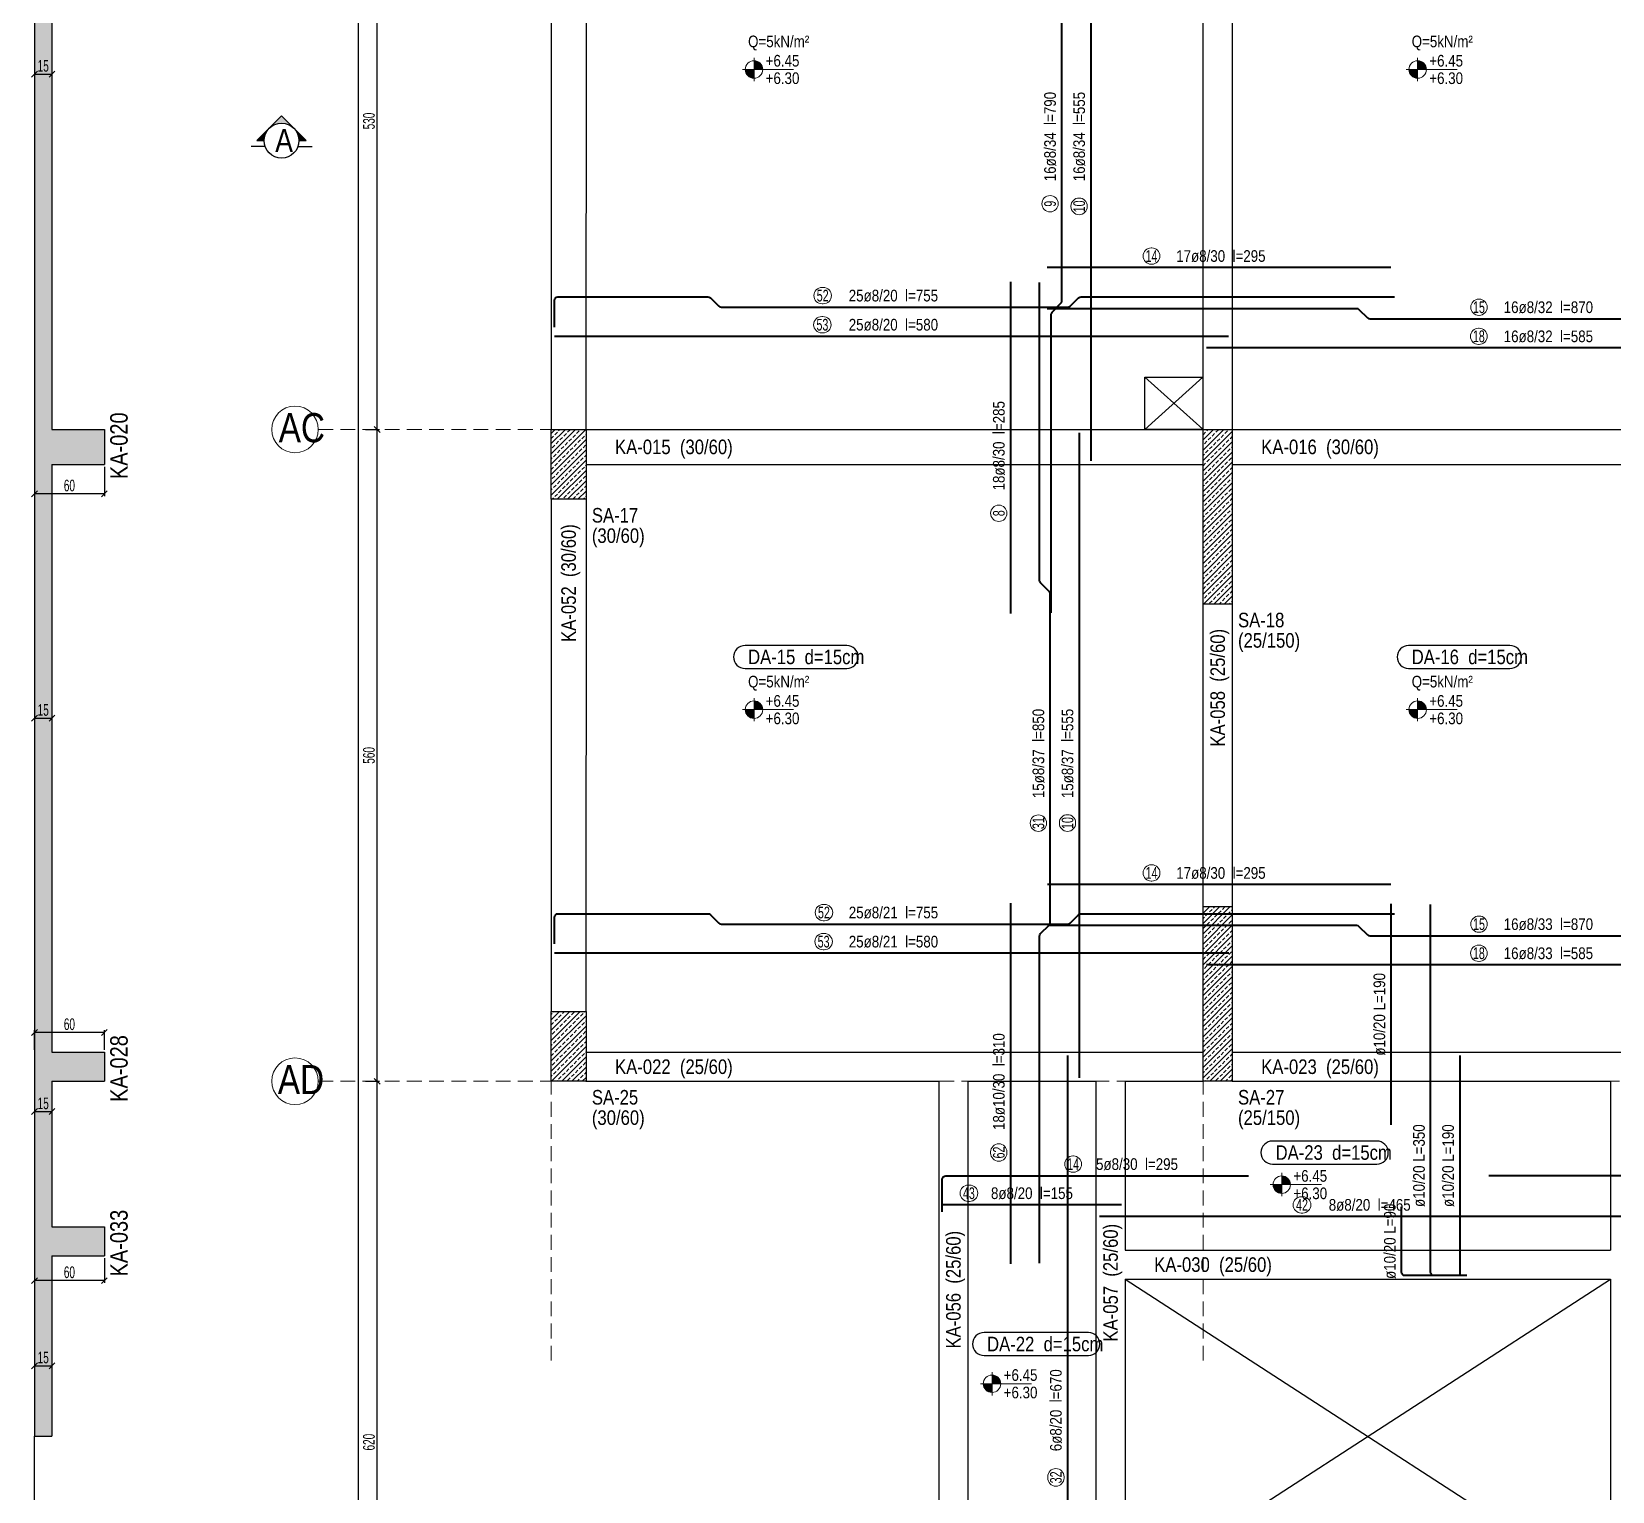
# Model space of a CAD drawing. Header units: millimetres. Extents: x 2223 to 6966, y 588 to 5587.
# Drawn here: x 2262 to 3619, y 3097 to 4352 of the extents above; entities that cross this region are included whole.
import ezdxf
from ezdxf.enums import TextEntityAlignment as Align

# ---------------------------------------------------------------- set-up
doc = ezdxf.new("R2010")
doc.units = ezdxf.units.MM
doc.linetypes.add('DASHED', pattern=[19.05, 12.7, -6.35])
for name, color, linetype, lineweight in [('AKS BALONU (BEYKENT)', 7, 'Continuous', 20), ('AKS CIZGISI (BEYKENT)', 252, 'DASHED', 20), ('AKS NO (BEYKENT)', 3, 'Continuous', 20), ('AKS OLCU (BEYKENT)', 200, 'Continuous', 20), ('BOSLUK (BEYKENT)', 30, 'Continuous', 30), ('CIZGI (BEYKENT)', 1, 'Continuous', 20), ('DONATI (BEYKENT)', 4, 'Continuous', 40), ('DONATI YAZISI (BEYKENT)', 3, 'Continuous', 20), ('DOSEME ISMI (BEYKENT)', 9, 'Continuous', 20), ('DOSEME PAFTA (BEYKENT)', 3, 'Continuous', 20), ('DOSEME SINIRI (BEYKENT)', 71, 'Continuous', 30), ('KESIT (BEYKENT)', 151, 'Continuous', 25), ('KESIT ISMI (BEYKENT)', 6, 'Continuous', 20), ('KIRIS (BEYKENT)', 2, 'Continuous', 30), ('KIRIS ISMI (BEYKENT)', 40, 'Continuous', 20), ('KOLON (BEYKENT)', 3, 'Continuous', 30), ('KOLON ISMI (BEYKENT)', 91, 'Continuous', 20), ('KOT CIZGI (BEYKENT)', 120, 'Continuous', 20), ('KOT YAZI (BEYKENT)', 7, 'Continuous', 20), ('OLCU (BEYKENT)', 14, 'Continuous', 20), ('POZ BALON (BEYKENT)', 14, 'Continuous', 20), ('POZ NO (BEYKENT)', 2, 'Continuous', 20), ('TARAMA (BEYKENT)', 252, 'Continuous', 20), ('YAZI (BEYKENT)', 140, 'Continuous', 20)]:
    doc.layers.add(name, color=color, linetype=linetype, lineweight=lineweight)
doc.styles.add('DSMOLC-50', font='Bahnschrift Light Condensed', dxfattribs={"width": 0.75, "height": 10})
doc.styles.add('KOT (BEYKENT)', font='')
doc.styles.add('OLC-50', font='Bahnschrift Light Condensed', dxfattribs={"width": 0.75, "height": 10})
doc.styles.add('YAZI (BEYKENT)', font='')
doc.styles.get('KOT (BEYKENT)').set_extended_font_data('Bahnschrift Light Condensed')
doc.styles.get('YAZI (BEYKENT)').set_extended_font_data('Bahnschrift Light Condensed')
doc.dimstyles.new('DSMOLC-50', dxfattribs={"dimtxt": 10, "dimasz": 5, "dimexe": 2, "dimexo": 2, "dimgap": 2, "dimtad": 1, "dimdec": 1, "dimrnd": 0.5, "dimzin": 12, "dimdsep": 46, "dimtxsty": 'DSMOLC-50', "dimblk": 'OBLIQUE', "dimblk1": 'OBLIQUE', "dimblk2": 'OBLIQUE', "dimcen": 0, "dimclrt": 7, "dimadec": 0, "dimazin": 0, "dimtfac": 1, "dimtdec": 4, "dimtix": 1, "dimtmove": 2, "dimatfit": 3, "dimfxl": 1, "dimtzin": 0, "dimarcsym": 0})
pattern_1 = [(45, (1444.828, 798.8927), (-4.419417, 4.419417), []), (45, (1449.247, 798.8927), (-4.419417, 4.419417), [3.125, -1.5625])]

# ---------------------------------------------------------------- blocks, each defined once
blk = doc.blocks.new('_Oblique')
at = {"color": 0, "linetype": 'ByBlock', "lineweight": -2}
blk.add_line((-0.5, -0.5), (0.5, 0.5), dxfattribs=at)
blk = doc.blocks.new('*D124')
at = {"layer": 'AKS OLCU (BEYKENT)', "color": 0, "lineweight": -2, "transparency": 16777216}
for p, q in [((2548.5, 3449.8), (2560.5, 3449.8)), ((2558.5, 2829.8), (2558.5, 3449.8)), ((2548.5, 2829.8), (2560.5, 2829.8))]:
    blk.add_line(p, q, dxfattribs=at)
at = {"layer": 'DEFPOINTS', "color": 0, "transparency": 16777216}
for p in [(2546.5, 3449.8), (2558.5, 3449.8), (2546.5, 2829.8)]:
    blk.add_point(p, dxfattribs=at)
at = {"layer": 'AKS OLCU (BEYKENT)', "color": 0, "lineweight": -2, "transparency": 16777216, "xscale": 5, "yscale": 5, "zscale": 5}
for p, rotation in [((2558.5, 3449.8), 90), ((2558.5, 2829.8), 270)]:
    blk.add_blockref('_Oblique', p, dxfattribs=dict(at, rotation=rotation))
at = {"layer": 'AKS OLCU (BEYKENT)', "color": 7, "transparency": 16777216, "insert": (2551.4, 3139.8), "char_height": 10, "attachment_point": 5, "rotation": 90, "style": 'DSMOLC-50'}
blk.add_mtext('620', dxfattribs=at)
blk = doc.blocks.new('*D125')
at = {"layer": 'AKS OLCU (BEYKENT)', "color": 0, "lineweight": -2, "transparency": 16777216}
for p, q in [((2548.5, 4009.8), (2560.5, 4009.8)), ((2558.5, 3449.8), (2558.5, 4009.8)), ((2548.5, 3449.8), (2560.5, 3449.8))]:
    blk.add_line(p, q, dxfattribs=at)
at = {"layer": 'DEFPOINTS', "color": 0, "transparency": 16777216}
for p in [(2546.5, 4009.8), (2558.5, 4009.8), (2546.5, 3449.8)]:
    blk.add_point(p, dxfattribs=at)
at = {"layer": 'AKS OLCU (BEYKENT)', "color": 0, "lineweight": -2, "transparency": 16777216, "xscale": 5, "yscale": 5, "zscale": 5}
for p, rotation in [((2558.5, 4009.8), 90), ((2558.5, 3449.8), 270)]:
    blk.add_blockref('_Oblique', p, dxfattribs=dict(at, rotation=rotation))
at = {"layer": 'AKS OLCU (BEYKENT)', "color": 7, "transparency": 16777216, "insert": (2551.4, 3729.8), "char_height": 10, "attachment_point": 5, "rotation": 90, "style": 'DSMOLC-50'}
blk.add_mtext('560', dxfattribs=at)
blk = doc.blocks.new('*D126')
at = {"layer": 'AKS OLCU (BEYKENT)', "color": 0, "lineweight": -2, "transparency": 16777216}
for p, q in [((2548.5, 4539.8), (2560.5, 4539.8)), ((2558.5, 4009.8), (2558.5, 4539.8)), ((2548.5, 4009.8), (2560.5, 4009.8))]:
    blk.add_line(p, q, dxfattribs=at)
at = {"layer": 'DEFPOINTS', "color": 0, "transparency": 16777216}
for p in [(2546.5, 4539.8), (2558.5, 4539.8), (2546.5, 4009.8)]:
    blk.add_point(p, dxfattribs=at)
at = {"layer": 'AKS OLCU (BEYKENT)', "color": 0, "lineweight": -2, "transparency": 16777216, "xscale": 5, "yscale": 5, "zscale": 5}
for p, rotation in [((2558.5, 4539.8), 90), ((2558.5, 4009.8), 270)]:
    blk.add_blockref('_Oblique', p, dxfattribs=dict(at, rotation=rotation))
at = {"layer": 'AKS OLCU (BEYKENT)', "color": 7, "transparency": 16777216, "insert": (2551.4, 4274.8), "char_height": 10, "attachment_point": 5, "rotation": 90, "style": 'DSMOLC-50'}
blk.add_mtext('530', dxfattribs=at)
blk = doc.blocks.new('*D128')
at = {"layer": 'AKS OLCU (BEYKENT)', "color": 0, "lineweight": -2, "transparency": 16777216}
for p, q in [((2544.5, 4944.8), (2540.5, 4944.8)), ((2542.5, 839.8), (2542.5, 4944.8)), ((2544.5, 839.8), (2540.5, 839.8))]:
    blk.add_line(p, q, dxfattribs=at)
at = {"layer": 'DEFPOINTS', "color": 0, "transparency": 16777216}
for p in [(2542.5, 4944.8), (2546.5, 4944.8), (2546.5, 839.8)]:
    blk.add_point(p, dxfattribs=at)
at = {"layer": 'AKS OLCU (BEYKENT)', "color": 0, "lineweight": -2, "transparency": 16777216, "xscale": 5, "yscale": 5, "zscale": 5}
for p, rotation in [((2542.5, 4944.8), 90), ((2542.5, 839.8), 270)]:
    blk.add_blockref('_Oblique', p, dxfattribs=dict(at, rotation=rotation))
at = {"layer": 'AKS OLCU (BEYKENT)', "color": 7, "transparency": 16777216, "insert": (2535.4, 2892.3), "char_height": 10, "attachment_point": 5, "rotation": 90, "style": 'DSMOLC-50'}
blk.add_mtext('4105', dxfattribs=at)
blk = doc.blocks.new('*D158')
at = {"layer": 'DEFPOINTS', "color": 0, "transparency": 16777216}
for p in [(2264.1, 4336.8), (2279.1, 4336.8), (2279.1, 4315.1)]:
    blk.add_point(p, dxfattribs=at)
at = {"layer": 'OLCU (BEYKENT)', "color": 0, "lineweight": -2, "transparency": 16777216}
for p, q in [((2264.1, 4334.8), (2264.1, 4313.1)), ((2279.1, 4334.8), (2279.1, 4313.1)), ((2264.1, 4315.1), (2279.1, 4315.1))]:
    blk.add_line(p, q, dxfattribs=at)
at = {"layer": 'OLCU (BEYKENT)', "color": 0, "lineweight": -2, "transparency": 16777216, "xscale": 5, "yscale": 5, "zscale": 5, "rotation": 180}
blk.add_blockref('_Oblique', (2264.1, 4315.1), dxfattribs=at)
at = {"layer": 'OLCU (BEYKENT)', "color": 0, "lineweight": -2, "transparency": 16777216, "xscale": 5, "yscale": 5, "zscale": 5}
blk.add_blockref('_Oblique', (2279.1, 4315.1), dxfattribs=at)
at = {"layer": 'OLCU (BEYKENT)', "color": 7, "lineweight": -3, "transparency": 16777216, "insert": (2271.6, 4322.2), "char_height": 10, "attachment_point": 5, "style": 'OLC-50'}
blk.add_mtext('15', dxfattribs=at)
blk = doc.blocks.new('*D159')
at = {"layer": 'DEFPOINTS', "color": 0, "transparency": 16777216}
for p in [(2264.1, 3979.8), (2324.1, 3979.8), (2264.1, 3954.5)]:
    blk.add_point(p, dxfattribs=at)
at = {"layer": 'OLCU (BEYKENT)', "color": 0, "lineweight": -2, "transparency": 16777216}
for p, q in [((2264.1, 3977.8), (2264.1, 3952.5)), ((2324.1, 3977.8), (2324.1, 3952.5)), ((2324.1, 3954.5), (2264.1, 3954.5))]:
    blk.add_line(p, q, dxfattribs=at)
at = {"layer": 'OLCU (BEYKENT)', "color": 0, "lineweight": -2, "transparency": 16777216, "xscale": 5, "yscale": 5, "zscale": 5, "rotation": 180}
blk.add_blockref('_Oblique', (2264.1, 3954.5), dxfattribs=at)
at = {"layer": 'OLCU (BEYKENT)', "color": 0, "lineweight": -2, "transparency": 16777216, "xscale": 5, "yscale": 5, "zscale": 5}
blk.add_blockref('_Oblique', (2324.1, 3954.5), dxfattribs=at)
at = {"layer": 'OLCU (BEYKENT)', "color": 7, "lineweight": -3, "transparency": 16777216, "insert": (2294.1, 3961.6), "char_height": 10, "attachment_point": 5, "style": 'OLC-50'}
blk.add_mtext('60', dxfattribs=at)
blk = doc.blocks.new('*D160')
at = {"layer": 'DEFPOINTS', "color": 0, "transparency": 16777216}
for p in [(2264.1, 3779.3), (2279.1, 3779.3), (2279.1, 3761.8)]:
    blk.add_point(p, dxfattribs=at)
at = {"layer": 'OLCU (BEYKENT)', "color": 0, "lineweight": -2, "transparency": 16777216}
for p, q in [((2264.1, 3777.3), (2264.1, 3759.8)), ((2279.1, 3777.3), (2279.1, 3759.8)), ((2264.1, 3761.8), (2279.1, 3761.8))]:
    blk.add_line(p, q, dxfattribs=at)
at = {"layer": 'OLCU (BEYKENT)', "color": 0, "lineweight": -2, "transparency": 16777216, "xscale": 5, "yscale": 5, "zscale": 5, "rotation": 180}
blk.add_blockref('_Oblique', (2264.1, 3761.8), dxfattribs=at)
at = {"layer": 'OLCU (BEYKENT)', "color": 0, "lineweight": -2, "transparency": 16777216, "xscale": 5, "yscale": 5, "zscale": 5}
blk.add_blockref('_Oblique', (2279.1, 3761.8), dxfattribs=at)
at = {"layer": 'OLCU (BEYKENT)', "color": 7, "lineweight": -3, "transparency": 16777216, "insert": (2271.6, 3768.8), "char_height": 10, "attachment_point": 5, "style": 'OLC-50'}
blk.add_mtext('15', dxfattribs=at)
blk = doc.blocks.new('*D161')
at = {"layer": 'DEFPOINTS', "color": 0, "transparency": 16777216}
for p in [(2264.1, 3491.7), (2264.1, 3474.8), (2324.1, 3474.8)]:
    blk.add_point(p, dxfattribs=at)
at = {"layer": 'OLCU (BEYKENT)', "color": 0, "lineweight": -2, "transparency": 16777216}
for p, q in [((2264.1, 3476.8), (2264.1, 3493.7)), ((2324.1, 3491.7), (2264.1, 3491.7)), ((2324.1, 3476.8), (2324.1, 3493.7))]:
    blk.add_line(p, q, dxfattribs=at)
at = {"layer": 'OLCU (BEYKENT)', "color": 0, "lineweight": -2, "transparency": 16777216, "xscale": 5, "yscale": 5, "zscale": 5, "rotation": 180}
blk.add_blockref('_Oblique', (2264.1, 3491.7), dxfattribs=at)
at = {"layer": 'OLCU (BEYKENT)', "color": 0, "lineweight": -2, "transparency": 16777216, "xscale": 5, "yscale": 5, "zscale": 5}
blk.add_blockref('_Oblique', (2324.1, 3491.7), dxfattribs=at)
at = {"layer": 'OLCU (BEYKENT)', "color": 7, "lineweight": -3, "transparency": 16777216, "insert": (2294.1, 3498.8), "char_height": 10, "attachment_point": 5, "style": 'OLC-50'}
blk.add_mtext('60', dxfattribs=at)
blk = doc.blocks.new('*D162')
at = {"layer": 'DEFPOINTS', "color": 0, "transparency": 16777216}
for p in [(2264.1, 3436.1), (2279.1, 3436.1), (2279.1, 3423.8)]:
    blk.add_point(p, dxfattribs=at)
at = {"layer": 'OLCU (BEYKENT)', "color": 0, "lineweight": -2, "transparency": 16777216}
for p, q in [((2264.1, 3434.1), (2264.1, 3421.8)), ((2264.1, 3423.8), (2279.1, 3423.8)), ((2279.1, 3434.1), (2279.1, 3421.8))]:
    blk.add_line(p, q, dxfattribs=at)
at = {"layer": 'OLCU (BEYKENT)', "color": 0, "lineweight": -2, "transparency": 16777216, "xscale": 5, "yscale": 5, "zscale": 5, "rotation": 180}
blk.add_blockref('_Oblique', (2264.1, 3423.8), dxfattribs=at)
at = {"layer": 'OLCU (BEYKENT)', "color": 0, "lineweight": -2, "transparency": 16777216, "xscale": 5, "yscale": 5, "zscale": 5}
blk.add_blockref('_Oblique', (2279.1, 3423.8), dxfattribs=at)
at = {"layer": 'OLCU (BEYKENT)', "color": 7, "lineweight": -3, "transparency": 16777216, "insert": (2271.6, 3430.8), "char_height": 10, "attachment_point": 5, "style": 'OLC-50'}
blk.add_mtext('15', dxfattribs=at)
blk = doc.blocks.new('*D163')
at = {"layer": 'DEFPOINTS', "color": 0, "transparency": 16777216}
for p in [(2264.1, 3299.8), (2324.1, 3299.8), (2264.1, 3278.6)]:
    blk.add_point(p, dxfattribs=at)
at = {"layer": 'OLCU (BEYKENT)', "color": 0, "lineweight": -2, "transparency": 16777216}
for p, q in [((2264.1, 3297.8), (2264.1, 3276.6)), ((2324.1, 3297.8), (2324.1, 3276.6)), ((2324.1, 3278.6), (2264.1, 3278.6))]:
    blk.add_line(p, q, dxfattribs=at)
at = {"layer": 'OLCU (BEYKENT)', "color": 0, "lineweight": -2, "transparency": 16777216, "xscale": 5, "yscale": 5, "zscale": 5, "rotation": 180}
blk.add_blockref('_Oblique', (2264.1, 3278.6), dxfattribs=at)
at = {"layer": 'OLCU (BEYKENT)', "color": 0, "lineweight": -2, "transparency": 16777216, "xscale": 5, "yscale": 5, "zscale": 5}
blk.add_blockref('_Oblique', (2324.1, 3278.6), dxfattribs=at)
at = {"layer": 'OLCU (BEYKENT)', "color": 7, "lineweight": -3, "transparency": 16777216, "insert": (2294.1, 3285.7), "char_height": 10, "attachment_point": 5, "style": 'OLC-50'}
blk.add_mtext('60', dxfattribs=at)
blk = doc.blocks.new('*D164')
at = {"layer": 'DEFPOINTS', "color": 0, "transparency": 16777216}
for p in [(2264.1, 3226), (2279.1, 3226), (2279.1, 3205.4)]:
    blk.add_point(p, dxfattribs=at)
at = {"layer": 'OLCU (BEYKENT)', "color": 0, "lineweight": -2, "transparency": 16777216}
for p, q in [((2264.1, 3224), (2264.1, 3203.4)), ((2279.1, 3224), (2279.1, 3203.4)), ((2264.1, 3205.4), (2279.1, 3205.4))]:
    blk.add_line(p, q, dxfattribs=at)
at = {"layer": 'OLCU (BEYKENT)', "color": 0, "lineweight": -2, "transparency": 16777216, "xscale": 5, "yscale": 5, "zscale": 5, "rotation": 180}
blk.add_blockref('_Oblique', (2264.1, 3205.4), dxfattribs=at)
at = {"layer": 'OLCU (BEYKENT)', "color": 0, "lineweight": -2, "transparency": 16777216, "xscale": 5, "yscale": 5, "zscale": 5}
blk.add_blockref('_Oblique', (2279.1, 3205.4), dxfattribs=at)
at = {"layer": 'OLCU (BEYKENT)', "color": 7, "lineweight": -3, "transparency": 16777216, "insert": (2271.6, 3212.5), "char_height": 10, "attachment_point": 5, "style": 'OLC-50'}
blk.add_mtext('15', dxfattribs=at)

msp = doc.modelspace()

# ---------------------------------------------------------------- hatches: boundary and pattern name
at = {"layer": 'KESIT (BEYKENT)', "lineweight": -3}
h = msp.add_hatch(color=256, dxfattribs=at)
h.dxf.hatch_style = 1
h.paths.add_polyline_path([(2486.91, 4268.56), (2476.3, 4279.16), (2465.69, 4268.56, -0.1989124), (2476.3, 4272.95, -0.1989124)])
h = msp.add_hatch(color=256, dxfattribs=at)
h.dxf.hatch_style = 1
h.paths.add_polyline_path([(2461.3, 4257.95, -0.1989124), (2465.69, 4268.56), (2455.09, 4257.95)])
h = msp.add_hatch(color=256, dxfattribs=at)
h.dxf.hatch_style = 1
h.paths.add_polyline_path([(2497.51, 4257.95), (2486.91, 4268.56, -0.1989124), (2491.3, 4257.95)])
at = {"layer": 'KOT CIZGI (BEYKENT)'}
h = msp.add_hatch(color=256, dxfattribs=at)
h.dxf.hatch_style = 1
h.paths.add_polyline_path([(2882.14, 4319.09), (2874.64, 4319.09, 0.4142136), (2882.14, 4311.59)])
h = msp.add_hatch(color=256, dxfattribs=at)
h.dxf.hatch_style = 1
h.paths.add_polyline_path([(2882.14, 4326.59), (2882.14, 4319.09), (2889.64, 4319.09, 0.4142136)])
h = msp.add_hatch(color=256, dxfattribs=at)
h.dxf.hatch_style = 1
h.paths.add_polyline_path([(3452.14, 4319.09), (3444.64, 4319.09, 0.4142136), (3452.14, 4311.59)])
h = msp.add_hatch(color=256, dxfattribs=at)
h.dxf.hatch_style = 1
h.paths.add_polyline_path([(3452.14, 4326.59), (3452.14, 4319.09), (3459.64, 4319.09, 0.4142136)])
h = msp.add_hatch(color=256, dxfattribs=at)
h.dxf.hatch_style = 1
h.paths.add_polyline_path([(2882.14, 3776.59), (2882.14, 3769.09), (2889.64, 3769.09, 0.4142136)])
h = msp.add_hatch(color=256, dxfattribs=at)
h.dxf.hatch_style = 1
h.paths.add_polyline_path([(3452.14, 3776.59), (3452.14, 3769.09), (3459.64, 3769.09, 0.4142136)])
h = msp.add_hatch(color=256, dxfattribs=at)
h.dxf.hatch_style = 1
h.paths.add_polyline_path([(2882.14, 3769.09), (2874.64, 3769.09, 0.4142136), (2882.14, 3761.59)])
h = msp.add_hatch(color=256, dxfattribs=at)
h.dxf.hatch_style = 1
h.paths.add_polyline_path([(3452.14, 3769.09), (3444.64, 3769.09, 0.4142136), (3452.14, 3761.59)])
h = msp.add_hatch(color=256, dxfattribs=at)
h.dxf.hatch_style = 1
h.paths.add_polyline_path([(3335.41, 3368.54), (3335.41, 3361.04), (3342.91, 3361.04, 0.4142136)])
h = msp.add_hatch(color=256, dxfattribs=at)
h.dxf.hatch_style = 1
h.paths.add_polyline_path([(3335.41, 3361.04), (3327.91, 3361.04, 0.4142136), (3335.41, 3353.54)])
h = msp.add_hatch(color=256, dxfattribs=at)
h.dxf.hatch_style = 1
h.paths.add_polyline_path([(3086.58, 3197.45), (3086.58, 3189.95), (3094.08, 3189.95, 0.4142136)])
h = msp.add_hatch(color=256, dxfattribs=at)
h.dxf.hatch_style = 1
h.paths.add_polyline_path([(3086.58, 3189.95), (3079.08, 3189.95, 0.4142136), (3086.58, 3182.45)])
at = {"layer": 'TARAMA (BEYKENT)', "lineweight": -3}
h = msp.add_hatch(dxfattribs=at)
h.set_pattern_fill('ANSI33', color=256)
h.set_pattern_definition([(45, (1712.521, 798.8927), (-4.490128, 4.490128), []), (45, (1717.0113, 798.8927), (-4.490128, 4.490128), [3.175, -1.5875])])
h.paths.add_polyline_path([(2324.14, 3324.84), (2279.14, 3324.84), (2279.14, 3449.84), (2324.14, 3449.84), (2324.14, 3474.84), (2279.14, 3474.84), (2279.14, 3979.84), (2324.14, 3979.84), (2324.14, 4009.84), (2279.14, 4009.84), (2279.14, 4509.84), (2324.14, 4509.84), (2324.14, 4539.84), (2279.14, 4539.84), (2279.14, 4914.84), (2324.14, 4914.84), (2324.14, 4944.84), (2264.14, 4944.84), (2264.14, 4539.84), (2264.14, 4509.84), (2264.14, 3979.84), (2264.14, 3474.84), (2264.14, 3144.84), (2279.14, 3144.84), (2279.14, 3299.84), (2324.14, 3299.84)])
at = {"layer": 'TARAMA (BEYKENT)'}
h = msp.add_hatch(dxfattribs=at)
h.set_pattern_fill('ANSI33', color=256, style=0, pattern_type=0)
h.set_pattern_definition(pattern_1)
h.paths.add_polyline_path([(2707.86, 4009.84), (2737.86, 4009.84), (2737.86, 3949.84), (2707.86, 3949.84)], flags=0)
h = msp.add_hatch(dxfattribs=at)
h.set_pattern_fill('ANSI33', color=256, style=0, pattern_type=0)
h.set_pattern_definition(pattern_1)
h.paths.add_polyline_path([(3267.86, 4009.84), (3292.86, 4009.84), (3292.86, 3859.84), (3267.86, 3859.84)], flags=0)
h = msp.add_hatch(dxfattribs=at)
h.set_pattern_fill('ANSI33', color=256, style=0, pattern_type=0)
h.set_pattern_definition(pattern_1)
h.paths.add_polyline_path([(3267.86, 3599.84), (3292.86, 3599.84), (3292.86, 3449.84), (3267.86, 3449.84)], flags=0)
h = msp.add_hatch(dxfattribs=at)
h.set_pattern_fill('ANSI33', color=256, style=0, pattern_type=0)
h.set_pattern_definition(pattern_1)
h.paths.add_polyline_path([(2707.86, 3509.84), (2737.86, 3509.84), (2737.86, 3449.84), (2707.86, 3449.84)], flags=0)

# ---------------------------------------------------------------- linework, layer by layer
at = {"layer": 'AKS BALONU (BEYKENT)'}
for centre in [(2487.86, 4009.84), (2487.86, 3449.84)]:
    msp.add_circle(centre, 20, dxfattribs=at)
at = {"layer": 'AKS CIZGISI (BEYKENT)'}
for p, q in [((2707.86, 3209.84), (2707.86, 5144.84)), ((3267.86, 3209.84), (3267.86, 5144.84)), ((2507.86, 4009.84), (6912.86, 4009.84)), ((2507.86, 3449.84), (6912.86, 3449.84))]:
    msp.add_line(p, q, dxfattribs=at)
at = {"layer": 'BOSLUK (BEYKENT)'}
msp.add_lwpolyline([(3217.76, 4054.84), (3267.76, 4054.84), (3267.76, 4009.84), (3217.76, 4009.84)], close=True, dxfattribs=at)
at = {"layer": 'CIZGI (BEYKENT)', "lineweight": -3}
for p, q in [((3267.76, 4054.84), (3217.76, 4009.84)), ((3217.76, 4054.84), (3267.76, 4009.94)), ((3200.86, 3009.84), (3617.91, 3279.84)), ((3200.86, 3279.84), (3617.91, 3009.84)), ((2264.14, 2679.84), (2264.14, 3144.84))]:
    msp.add_line(p, q, dxfattribs=at)
at = {"layer": 'DONATI (BEYKENT)'}
for points in [[(3137.39, 3852.32), (3137.39, 4108.6, -0.1989124), (3138.27, 4110.72), (3145.51, 4117.96, 0.1989124), (3146.39, 4120.09), (3146.39, 4399.6, 0.1989124), (3145.51, 4401.72), (3138.27, 4408.96, -0.1989124), (3137.39, 4411.09), (3137.39, 4634.86)], [(3127.39, 3293.57), (3127.39, 3574.6, -0.1989124), (3128.27, 3576.72), (3135.51, 3583.96, 0.1989124), (3136.39, 3586.09), (3136.39, 3868.6, 0.1989124), (3135.51, 3870.72), (3128.27, 3877.96, -0.1989124), (3127.39, 3880.09), (3127.39, 4136.11)], [(2710.76, 4097.83), (2710.76, 4120.82, -0.4142136), (2713.76, 4123.82), (2842.53, 4123.82, -0.1989124), (2844.65, 4122.94), (2851.89, 4115.69, 0.1989124), (2854.02, 4114.82), (3151.52, 4114.82, 0.1989124), (3153.64, 4115.69), (3160.88, 4122.94, -0.1989124), (3163, 4123.82), (3432.32, 4123.82)], [(3134.06, 4113.82), (3399.57, 4113.82, -0.1989124), (3401.69, 4112.94), (3408.93, 4105.69, 0.1989124), (3411.05, 4104.82), (3714.67, 4104.82, 0.1989124), (3716.79, 4105.69), (3724.03, 4112.94, -0.1989124), (3726.15, 4113.82), (3996.6, 4113.82)], [(3494.25, 3282.84), (3466.25, 3282.84, -0.4142136), (3463.25, 3285.84), (3463.25, 3601.84)], [(2710.76, 3567.82), (2710.76, 3590.81, -0.4142136), (2713.76, 3593.81), (2842.55, 3593.81, -0.1989124), (2844.67, 3592.93), (2851.91, 3585.69, 0.1989124), (2854.03, 3584.81), (3151.6, 3584.81, 0.1989124), (3153.72, 3585.69), (3160.96, 3592.93, -0.1989124), (3163.08, 3593.81), (3432.31, 3593.81)], [(3134.08, 3583.81), (3399.62, 3583.81, -0.1989124), (3401.74, 3582.93), (3408.98, 3575.69, 0.1989124), (3411.1, 3574.81), (3714.62, 3574.81, 0.1989124), (3716.74, 3575.69), (3723.98, 3582.93, -0.1989124), (3726.1, 3583.81), (3996.62, 3583.81)], [(3043.86, 3337.66), (3043.86, 3365.66, -0.4142136), (3046.86, 3368.66), (3306.74, 3368.66)], [(3469.25, 3282.84), (3441.25, 3282.84, -0.4142136), (3438.25, 3285.84), (3438.25, 3341.84)]]:
    msp.add_lwpolyline(points, format="xyb", dxfattribs=at)
for points in [[(3171.39, 4536.84), (3171.39, 3982.84)], [(3429.04, 4148.82), (3134.04, 4148.82)], [(3102.39, 4136.72), (3102.39, 3851.72)], [(3289.78, 4089.82), (2710.76, 4089.82)], [(3854.94, 4079.82), (3270.76, 4079.82)], [(3161.39, 4006.84), (3161.39, 3452.84)], [(3429.1, 3618.81), (3134.1, 3618.81)], [(3102.39, 3602.97), (3102.39, 3292.97)], [(3429.25, 3602.34), (3429.25, 3412.34)], [(3289.86, 3559.81), (2710.76, 3559.81)], [(3854.86, 3549.81), (3270.86, 3549.81)], [(3151.39, 3471.84), (3151.39, 2802.84)], [(3488.25, 3471.84), (3488.25, 3282.84)], [(3942.9, 3368.66), (3513.28, 3368.66)], [(3197.86, 3343.66), (3043.86, 3343.66)], [(3639.91, 3333.66), (3178.86, 3333.66)]]:
    msp.add_lwpolyline(points, dxfattribs=at)
at = {"layer": 'DOSEME PAFTA (BEYKENT)', "lineweight": -3}
for points in [[(2874.39, 3804.52), (2961.84, 3804.52, 1), (2961.84, 3824.18), (2874.39, 3824.18, 1)], [(3444.39, 3804.52), (3531.46, 3804.52, 1), (3531.46, 3824.18), (3444.39, 3824.18, 1)], [(3327.48, 3378.69), (3417.06, 3378.69, 1), (3417.06, 3398.47), (3327.48, 3398.47, 1)], [(3079.68, 3214.19), (3169.31, 3214.19, 1), (3169.31, 3233.97), (3079.68, 3233.97, 1)]]:
    msp.add_lwpolyline(points, format="xyb", close=True, dxfattribs=at)
at = {"layer": 'DOSEME SINIRI (BEYKENT)'}
for p, q in [((2264.14, 4509.84), (2264.14, 3979.84)), ((2279.14, 4509.84), (2279.14, 4009.84)), ((2279.14, 4009.84), (2324.14, 4009.84)), ((2324.14, 4009.84), (2324.14, 3979.84)), ((2264.14, 3979.84), (2264.14, 3474.84)), ((2279.14, 3979.84), (2324.14, 3979.84)), ((2279.14, 3979.84), (2279.14, 3474.84)), ((2264.14, 3474.84), (2264.14, 3144.84)), ((2279.14, 3474.84), (2324.14, 3474.84)), ((2324.14, 3474.84), (2324.14, 3449.84)), ((2279.14, 3449.84), (2324.14, 3449.84)), ((2279.14, 3449.84), (2279.14, 3324.84)), ((2279.14, 3324.84), (2324.14, 3324.84)), ((2324.14, 3324.84), (2324.14, 3299.84)), ((2279.14, 3299.84), (2324.14, 3299.84)), ((2279.14, 3299.84), (2279.14, 3144.84)), ((2264.14, 3144.84), (2279.14, 3144.84))]:
    msp.add_line(p, q, dxfattribs=at)
at = {"layer": 'KESIT (BEYKENT)', "lineweight": -3, "flags": 128}
for points in [[(2491.3, 4257.95), (2497.51, 4257.95), (2476.3, 4279.16), (2455.09, 4257.95), (2461.3, 4257.95)], [(2462.16, 4252.95), (2450.09, 4252.95)], [(2490.44, 4252.95), (2502.51, 4252.95)]]:
    msp.add_lwpolyline(points, dxfattribs=at)
at = {"layer": 'KESIT (BEYKENT)', "lineweight": -3}
msp.add_circle((2476.3, 4257.95), 15, dxfattribs=at)
at = {"layer": 'KIRIS (BEYKENT)'}
for p, q in [((2707.76, 4479.94), (2707.76, 4009.94)), ((2737.86, 4479.94), (2737.76, 4009.94)), ((3267.76, 4479.94), (3267.76, 4009.94)), ((3292.86, 4479.94), (3292.76, 4009.94)), ((2737.76, 4009.84), (3267.76, 4009.84)), ((3292.76, 4009.84), (3832.96, 4009.84)), ((2737.76, 3979.84), (3267.76, 3979.84)), ((3292.76, 3979.84), (3832.96, 3979.84)), ((2707.76, 3949.94), (2707.76, 3509.74)), ((2737.86, 3949.94), (2737.76, 3509.74)), ((3267.76, 3859.94), (3267.76, 3599.74)), ((3292.86, 3859.94), (3292.76, 3599.74)), ((2737.76, 3474.84), (3267.76, 3474.84)), ((3292.76, 3474.84), (3832.96, 3474.84)), ((2737.76, 3449.84), (3040.86, 3449.84)), ((3040.86, 3449.84), (3040.86, 2829.94)), ((3065.86, 3449.84), (3175.86, 3449.84)), ((3065.86, 3449.84), (3065.86, 2829.94)), ((3175.86, 3449.84), (3175.86, 2829.84)), ((3200.86, 3449.84), (3267.76, 3449.84)), ((3200.86, 3449.84), (3200.86, 3304.84)), ((3292.76, 3449.84), (3617.91, 3449.84)), ((3617.91, 3449.84), (3617.91, 3304.84)), ((3200.86, 3304.84), (3617.91, 3304.84)), ((3200.86, 3279.84), (3617.91, 3279.84)), ((3200.86, 3279.84), (3200.86, 3009.84)), ((3617.91, 3279.84), (3617.91, 3009.84))]:
    msp.add_line(p, q, dxfattribs=at)
at = {"layer": 'KOLON (BEYKENT)'}
for points in [[(2707.86, 4009.84), (2737.86, 4009.84), (2737.86, 3949.84), (2707.86, 3949.84)], [(3267.86, 4009.84), (3292.86, 4009.84), (3292.86, 3859.84), (3267.86, 3859.84)], [(3267.86, 3599.84), (3292.86, 3599.84), (3292.86, 3449.84), (3267.86, 3449.84)], [(2707.86, 3509.84), (2737.86, 3509.84), (2737.86, 3449.84), (2707.86, 3449.84)]]:
    msp.add_lwpolyline(points, close=True, dxfattribs=at)
at = {"layer": 'KOT CIZGI (BEYKENT)'}
for p, q in [((2872.14, 4319.09), (2916.17, 4319.09)), ((2882.14, 4329.09), (2882.14, 4309.09)), ((3442.14, 4319.09), (3486.17, 4319.09)), ((3452.14, 4329.09), (3452.14, 4309.09)), ((2882.14, 3779.09), (2882.14, 3759.09)), ((3452.14, 3779.09), (3452.14, 3759.09)), ((2872.14, 3769.09), (2916.17, 3769.09)), ((3442.14, 3769.09), (3486.17, 3769.09)), ((3335.41, 3371.04), (3335.41, 3351.04)), ((3325.41, 3361.04), (3369.43, 3361.04)), ((3086.58, 3199.95), (3086.58, 3179.95)), ((3076.58, 3189.95), (3120.61, 3189.95))]:
    msp.add_line(p, q, dxfattribs=at)
for centre in [(2882.14, 4319.09), (3452.14, 4319.09), (2882.14, 3769.09), (3452.14, 3769.09), (3335.41, 3361.04), (3086.58, 3189.95)]:
    msp.add_circle(centre, 7.5, dxfattribs=at)
at = {"layer": 'POZ BALON (BEYKENT)'}
for points in [[(3168.39, 4201.31), (3168.39, 4201.65, 1), (3154.39, 4201.65), (3154.39, 4201.31, 1)], [(3223.31, 4151.82), (3223.76, 4151.82, 1), (3223.76, 4165.82), (3223.31, 4165.82, 1)], [(2940.59, 4117.82), (2941.63, 4117.82, 1), (2941.63, 4131.82), (2940.59, 4131.82, 1)], [(3504.72, 4107.82), (3504.93, 4107.82, 1), (3504.93, 4121.82), (3504.72, 4121.82, 1)], [(2940.36, 4092.82), (2941.34, 4092.82, 1), (2941.34, 4106.82), (2940.36, 4106.82, 1)], [(3504.52, 4082.82), (3504.86, 4082.82, 1), (3504.86, 4096.82), (3504.52, 4096.82, 1)], [(3133.39, 3671.53), (3133.39, 3671.7, 1), (3119.39, 3671.7), (3119.39, 3671.53, 1)], [(3158.39, 3671.52), (3158.39, 3671.86, 1), (3144.39, 3671.86), (3144.39, 3671.52, 1)], [(3223.37, 3621.81), (3223.82, 3621.81, 1), (3223.82, 3635.81), (3223.37, 3635.81, 1)], [(2941.66, 3587.81), (2942.7, 3587.81, 1), (2942.7, 3601.81), (2941.66, 3601.81, 1)], [(3504.75, 3577.81), (3504.96, 3577.81, 1), (3504.96, 3591.81), (3504.75, 3591.81, 1)], [(2941.43, 3562.81), (2942.41, 3562.81, 1), (2942.41, 3576.81), (2941.43, 3576.81, 1)], [(3504.56, 3552.81), (3504.89, 3552.81, 1), (3504.89, 3566.81), (3504.56, 3566.81, 1)], [(3099.39, 3388.14), (3099.39, 3389.13, 1), (3085.39, 3389.13), (3085.39, 3388.14, 1)], [(3156, 3371.66), (3156.45, 3371.66, 1), (3156.45, 3385.66), (3156, 3385.66, 1)], [(3066.1, 3346.66), (3067.32, 3346.66, 1), (3067.32, 3360.66), (3066.1, 3360.66, 1)], [(3352.21, 3336.66), (3353.42, 3336.66, 1), (3353.42, 3350.66), (3352.21, 3350.66, 1)], [(3148.39, 3108.98), (3148.39, 3110.08, 1), (3134.39, 3110.08), (3134.39, 3108.98, 1)]]:
    msp.add_lwpolyline(points, format="xyb", close=True, dxfattribs=at)
for centre in [(3136.39, 4203.77), (3092.39, 3937.83)]:
    msp.add_circle(centre, 7, dxfattribs=at)

# ---------------------------------------------------------------- texts
at = {"layer": 'AKS NO (BEYKENT)', "style": 'YAZI (BEYKENT)'}
for s, p in [('AC', (2473.85, 3998.84)), ('AD', (2473.12, 3438.84))]:
    msp.add_text(s, height=25, dxfattribs=at).set_placement(p)
at = {"layer": 'DONATI YAZISI (BEYKENT)', "style": 'YAZI (BEYKENT)'}
for s, p in [(' 16ø8/34  l=790', (3136.39, 4259.84)), (' 16ø8/34  l=555', (3161.39, 4259.84)), (' 18ø8/30  l=285', (3092.39, 3994.22)), (' 15ø8/37  l=850', (3126.39, 3729.84)), (' 15ø8/37  l=555', (3151.39, 3729.84)), ('ø10/20 L=190', (3419.25, 3507.34)), (' 18ø10/30  l=310', (3092.39, 3447.97)), ('ø10/20 L=350', (3453.25, 3377.34)), ('ø10/20 L=190', (3478.25, 3377.34)), ('ø10/20 L=90', (3428.25, 3312.34)), (' 6ø8/20  l=670', (3141.39, 3165.61))]:
    msp.add_text(s, height=10, rotation=90, dxfattribs=at).set_placement(p, align=Align.MIDDLE_CENTER)
for s, p in [(' 17ø8/30  l=295', (3281.54, 4158.82)), (' 25ø8/20  l=755', (3000.27, 4124.82)), (' 16ø8/32  l=870', (3562.85, 4114.82)), (' 25ø8/20  l=580', (3000.27, 4099.82)), (' 16ø8/32  l=585', (3562.85, 4089.82)), (' 17ø8/30  l=295', (3281.6, 3628.81)), (' 25ø8/21  l=755', (3000.31, 3594.81)), (' 16ø8/33  l=870', (3562.86, 3584.81)), (' 25ø8/21  l=580', (3000.31, 3569.81)), (' 16ø8/33  l=585', (3562.86, 3559.81)), ('5ø8/30  l=295', (3211.1, 3378.66)), ('8ø8/20  l=155', (3120.86, 3353.66)), (' 8ø8/20  l=465', (3409.38, 3343.66))]:
    msp.add_text(s, height=10, dxfattribs=at).set_placement(p, align=Align.MIDDLE_CENTER)
at = {"layer": 'DOSEME ISMI (BEYKENT)', "style": 'YAZI (BEYKENT)'}
for s, p in [('DA-15  d=15cm', (2877.03, 3808.18)), ('DA-16  d=15cm', (3447.03, 3808.18)), ('DA-23  d=15cm', (3330.12, 3382.34)), ('DA-22  d=15cm', (3082.32, 3217.85))]:
    msp.add_text(s, height=12.5, dxfattribs=at).set_placement(p)
at = {"layer": 'KESIT ISMI (BEYKENT)', "style": 'YAZI (BEYKENT)'}
msp.add_text('A', height=20, dxfattribs=at).set_placement((2470.84, 4248.08))
at = {"layer": 'KIRIS ISMI (BEYKENT)', "style": 'YAZI (BEYKENT)'}
for s, height, p in [('KA-020', 15, (2344.14, 3967.16)), ('KA-052  (30/60)', 12.5, (2729.12, 3827.31)), ('KA-058  (25/60)', 12.5, (3286.62, 3737.37)), ('KA-028', 15, (2344.14, 3432.16)), ('KA-033', 15, (2344.14, 3282.13)), ('KA-056  (25/60)', 12.5, (3059.62, 3220.23)), ('KA-057  (25/60)', 12.5, (3194.62, 3226.23))]:
    msp.add_text(s, height=height, rotation=90, dxfattribs=at).set_placement(p)
for s, p in [('KA-015  (30/60)', (2762.76, 3988.59)), ('KA-016  (30/60)', (3317.76, 3988.59)), ('KA-022  (25/60)', (2762.76, 3456.09)), ('KA-023  (25/60)', (3317.76, 3456.09)), ('KA-030  (25/60)', (3225.86, 3286.09))]:
    msp.add_text(s, height=12.5, dxfattribs=at).set_placement(p)
at = {"layer": 'KOLON ISMI (BEYKENT)', "style": 'YAZI (BEYKENT)'}
for s, p in [('SA-17', (2742.86, 3929.84)), ('(30/60)', (2742.86, 3912.34)), ('SA-18', (3297.86, 3839.84)), ('(25/150)', (3297.86, 3822.34)), ('SA-25', (2742.86, 3429.84)), ('SA-27', (3297.86, 3429.84)), ('(30/60)', (2742.86, 3412.34)), ('(25/150)', (3297.86, 3412.34))]:
    msp.add_text(s, height=12.5, dxfattribs=at).set_placement(p)
at = {"layer": 'KOT YAZI (BEYKENT)', "style": 'KOT (BEYKENT)'}
for s, p in [('+6.45', (2892.14, 4321.59)), ('+6.45', (3462.14, 4321.59)), ('+6.30', (2892.14, 4306.59)), ('+6.30', (3462.14, 4306.59)), ('+6.45', (2892.14, 3771.59)), ('+6.45', (3462.14, 3771.59)), ('+6.30', (2892.14, 3756.59)), ('+6.30', (3462.14, 3756.59)), ('+6.45', (3345.41, 3363.54)), ('+6.30', (3345.41, 3348.54)), ('+6.45', (3096.58, 3192.45)), ('+6.30', (3096.58, 3177.45))]:
    msp.add_text(s, height=10, dxfattribs=at).set_placement(p)
at = {"layer": 'POZ NO (BEYKENT)', "style": 'YAZI (BEYKENT)', "width": 0.8}
for s, p in [('9', (3136.39, 4203.77)), ('10', (3161.39, 4201.48)), ('8', (3092.39, 3937.83)), ('31', (3126.39, 3671.61)), ('10', (3151.39, 3671.69)), ('62', (3092.39, 3388.63)), ('32', (3141.39, 3109.53))]:
    msp.add_text(s, height=10, rotation=90, dxfattribs=at).set_placement(p, align=Align.MIDDLE_CENTER)
for s, p in [('14', (3223.54, 4158.82)), ('52', (2941.11, 4124.82)), ('15', (3504.82, 4114.82)), ('53', (2940.85, 4099.82)), ('18', (3504.69, 4089.82)), ('14', (3223.6, 3628.81)), ('52', (2942.18, 3594.81)), ('15', (3504.86, 3584.81)), ('53', (2941.92, 3569.81)), ('18', (3504.72, 3559.81)), ('14', (3156.22, 3378.66)), ('43', (3066.71, 3353.66)), ('42', (3352.82, 3343.66))]:
    msp.add_text(s, height=10, dxfattribs=at).set_placement(p, align=Align.MIDDLE_CENTER)
at = {"layer": 'YAZI (BEYKENT)', "style": 'YAZI (BEYKENT)'}
for p in [(2877.03, 4338.18), (3447.03, 4338.18), (2877.03, 3788.18), (3447.03, 3788.18)]:
    msp.add_text('Q=5kN/m²', height=10, dxfattribs=at).set_placement(p)

# ---------------------------------------------------------------- dimensions: what is measured, and where the dimension line sits
at = {"layer": 'AKS OLCU (BEYKENT)'}
for base, p1, p2, picture, middle in [((2542.5, 4944.84), (2546.5, 839.84), (2546.5, 4944.84), '*D128', (2535.4, 2892.34)), ((2558.5, 4539.84), (2546.5, 4009.84), (2546.5, 4539.84), '*D126', (2551.4, 4274.84)), ((2558.5, 4009.84), (2546.5, 3449.84), (2546.5, 4009.84), '*D125', (2551.4, 3729.84)), ((2558.5, 3449.84), (2546.5, 2829.84), (2546.5, 3449.84), '*D124', (2551.4, 3139.84))]:
    dim = msp.add_linear_dim(base=base, p1=p1, p2=p2, angle=90, dimstyle='DSMOLC-50', dxfattribs=at)
    dim.commit()
    dim.dimension.update_dxf_attribs({"geometry": picture, "text_midpoint": middle})
at = {"layer": 'OLCU (BEYKENT)', "lineweight": -3}
for base, p1, p2, picture, middle in [((2279.14, 4315.15), (2264.14, 4336.78), (2279.14, 4336.78), '*D158', (2271.64, 4322.2)), ((2264.14, 3954.48), (2324.14, 3979.84), (2264.14, 3979.84), '*D159', (2294.14, 3961.58)), ((2279.14, 3761.76), (2264.14, 3779.27), (2279.14, 3779.27), '*D160', (2271.64, 3768.82)), ((2264.14, 3491.74), (2324.14, 3474.84), (2264.14, 3474.84), '*D161', (2294.14, 3498.85)), ((2279.14, 3423.77), (2264.14, 3436.13), (2279.14, 3436.13), '*D162', (2271.64, 3430.82)), ((2264.14, 3278.56), (2324.14, 3299.84), (2264.14, 3299.84), '*D163', (2294.14, 3285.66)), ((2279.14, 3205.44), (2264.14, 3226.04), (2279.14, 3226.04), '*D164', (2271.64, 3212.49))]:
    dim = msp.add_linear_dim(base=base, p1=p1, p2=p2, dimstyle='DSMOLC-50', override={"dimtxsty": 'OLC-50'}, dxfattribs=at)
    dim.commit()
    dim.dimension.update_dxf_attribs({"geometry": picture, "text_midpoint": middle})

doc.saveas('drawing.dxf')
